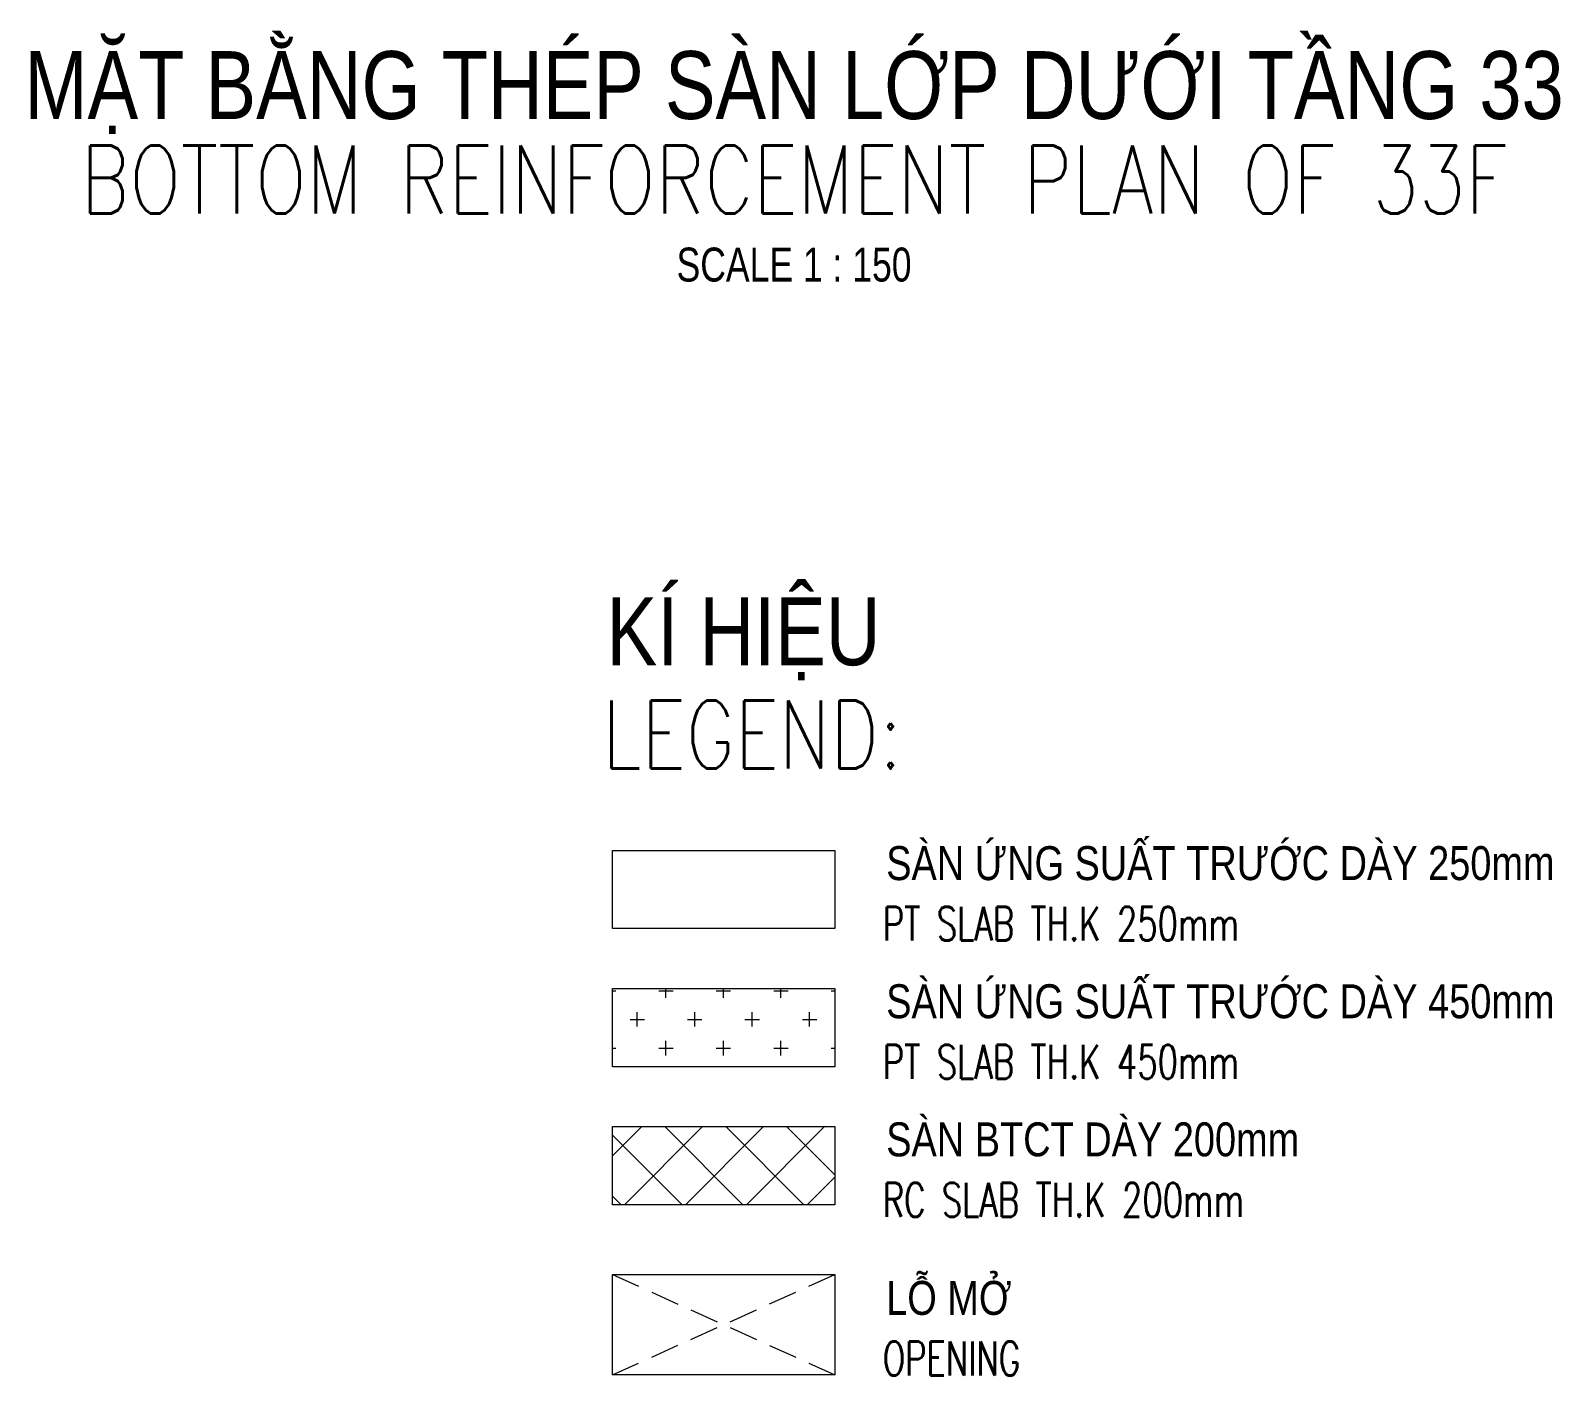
# Model space of a CAD drawing. Header units: millimetres. Extents: x 118516 to 587758, y -25561 to 50684.
# Drawn here: x 153131 to 170035, y -22764 to -7907 of the extents above; entities that cross this region are included whole.
import ezdxf
from ezdxf.enums import TextEntityAlignment as Align

# ---------------------------------------------------------------- set-up
doc = ezdxf.new("R2010")
doc.units = ezdxf.units.MM
doc.linetypes.add('DASHED2', pattern=[9.525, 6.35, -3.175])
for name, color, linetype, lineweight in [('NDC_S_ANNO', 7, 'Continuous', 20), ('NDC_S_ENG TEXT', 2, 'Continuous', 20), ('NDC_S_ENG TITLE', 3, 'Continuous', 20), ('NDC_S_HATCH MATERIAL', 8, 'Continuous', 13), ('NDC_S_OPENING', 9, 'DASHED2', 13), ('NDC_S_SLAB', 2, 'Continuous', 20), ('NDC_S_TEXT SYMBOL', 7, 'Continuous', 20), ('NDC_S_VN TEXT', 7, 'Continuous', 20), ('NDC_S_VN TITLE', 6, 'Continuous', 35)]:
    doc.layers.add(name, color=color, linetype=linetype, lineweight=lineweight)
doc.styles.add('$0$NDC_EN TXT', font='romans.shx', dxfattribs={"width": 0.8})
doc.styles.add('NDC_ANNO', font='', dxfattribs={"width": 0.8})
doc.styles.add('NDC_EN TXT', font='romans.shx', dxfattribs={"width": 0.8})
doc.styles.add('NDC_VIE TXT', font='arial.ttf', dxfattribs={"width": 0.8})
doc.styles.get('NDC_ANNO').set_extended_font_data('Dotum')

# ---------------------------------------------------------------- blocks, each defined once
blk = doc.blocks.new('Drawing name_symbol')
at = {"layer": 'NDC_S_ENG TITLE', "style": 'NDC_EN TXT', "width": 0.8}
blk.add_attdef('SECTDET1', text='', height=5, dxfattribs=at).set_placement((0, 1.01), align=Align.CENTER)
at = {"layer": 'NDC_S_TEXT SYMBOL', "lineweight": 25, "style": 'NDC_ANNO', "width": 0.8}
blk.add_attdef('SSCALE', text='', height=2.5, dxfattribs=at).set_placement((0, -4), align=Align.CENTER)
at = {"layer": 'NDC_S_VN TITLE', "style": 'NDC_VIE TXT', "width": 0.8}
blk.add_attdef('SECTDET2', text='', height=5, dxfattribs=at).set_placement((0, 7.97), align=Align.CENTER)

msp = doc.modelspace()

# ---------------------------------------------------------------- hatches: boundary and pattern name
at = {"layer": 'NDC_S_HATCH MATERIAL', "ltscale": 100}
h = msp.add_hatch(dxfattribs=at)
h.set_pattern_fill('CROSS', color=256, scale=50)
h.set_pattern_definition([(0, (-44397.88, -10259.27), (317.5, 317.5), [158.75, -476.25]), (90, (-44318.5, -10338.65), (-317.5, 317.5), [158.75, -476.25])])
h.paths.add_polyline_path([(159560, -18490.2), (159560, -19354.3), (162018.3, -19354.3), (162018.3, -18490.2)])
h = msp.add_hatch(dxfattribs=at)
h.set_pattern_fill('ANSI37', color=256, scale=150)
h.set_pattern_definition([(45, (-36320.05, -16184.8), (-336.7596, 336.7596), []), (135, (-36320.05, -16184.8), (-336.7596, -336.7596), [])])
h.paths.add_polyline_path([(159560, -20016.2), (159560, -20880.3), (162018.3, -20880.3), (162018.3, -20016.2)])

# ---------------------------------------------------------------- linework, layer by layer
at = {"layer": 'NDC_S_OPENING', "ltscale": 50}
for p, q in [((159560, -21649.7), (162018.3, -22757.9)), ((159560, -22757.9), (162018.3, -21649.7))]:
    msp.add_line(p, q, dxfattribs=at)
at = {"layer": 'NDC_S_SLAB'}
for points in [[(159560, -16964.2), (162018.3, -16964.2), (162018.3, -17828.3), (159560, -17828.3)], [(159560, -18490.2), (162018.3, -18490.2), (162018.3, -19354.3), (159560, -19354.3)], [(159560, -20016.2), (162018.3, -20016.2), (162018.3, -20880.3), (159560, -20880.3)], [(159560, -21649.7), (162018.3, -21649.7), (162018.3, -22757.9), (159560, -22757.9)]]:
    msp.add_lwpolyline(points, close=True, dxfattribs=at)

# ---------------------------------------------------------------- block references
at = {"layer": 'NDC_S_ANNO', "xscale": 150, "yscale": 150, "zscale": 150}
msp.add_blockref('Drawing name_symbol', (161567.1, -10079.2), dxfattribs=at).add_auto_attribs({'SECTDET1': 'BOTTOM REINFORCEMENT PLAN OF 33F', 'SECTDET2': 'MẶT BẰNG THÉP SÀN LỚP DƯỚI TẦNG 33', 'SSCALE': 'SCALE 1 : 150'})

# ---------------------------------------------------------------- texts
at = {"layer": 'NDC_S_ENG TEXT', "style": '$0$NDC_EN TXT'}
for s, height, width, p in [('LEGEND:', 750, 0.8, (159445.5, -16059.5)), ('PT SLAB TH.K 250mm', 375, 0.7, (162547.1, -17961)), ('PT SLAB TH.K 450mm', 375, 0.7, (162547.1, -19487)), ('RC SLAB TH.K 200mm', 375, 0.7, (162547.1, -21013)), ('OPENING', 375, 0.7, (162547.1, -22764.4))]:
    msp.add_text(s, height=height, dxfattribs=dict(at, width=width)).set_placement(p)
at = {"layer": 'NDC_S_VN TEXT', "style": 'NDC_VIE TXT', "width": 0.8}
msp.add_text('KÍ HIỆU', height=750, dxfattribs=at).set_placement((159495.8, -14168.4), align=Align.TOP_LEFT)
for s, p in [('SÀN ỨNG SUẤT TRƯỚC DÀY 250mm', (162585.4, -17292.2)), ('SÀN ỨNG SUẤT TRƯỚC DÀY 450mm', (162585.4, -18818.2)), ('SÀN BTCT DÀY 200mm', (162585.4, -20344.2)), ('LỖ MỞ', (162585.4, -22095.6))]:
    msp.add_text(s, height=375, dxfattribs=at).set_placement(p)

doc.saveas('drawing.dxf')
